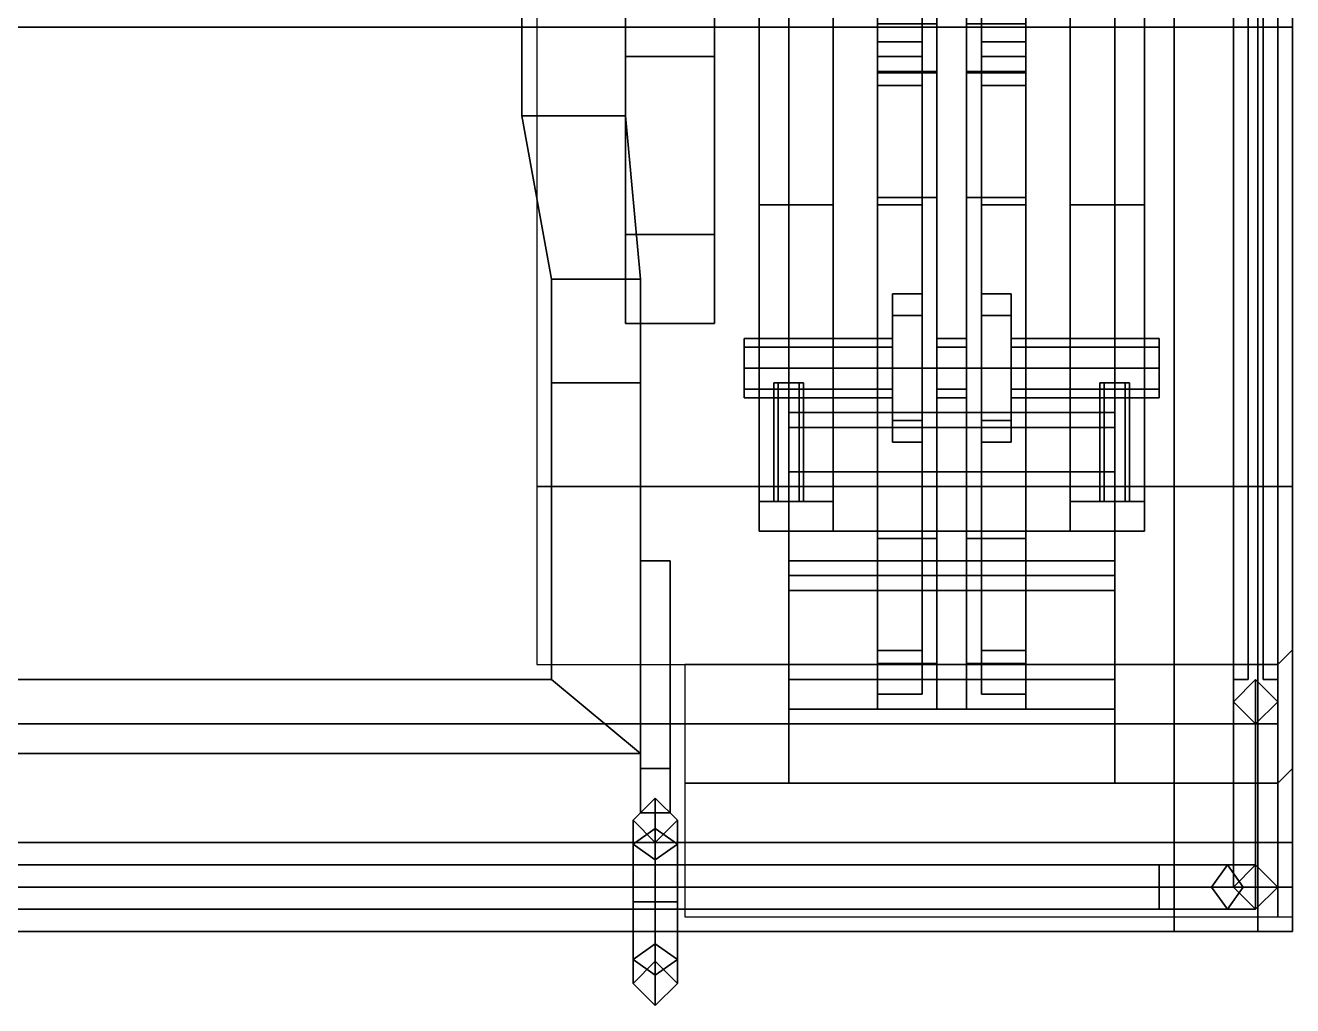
# Model space of a CAD drawing. Header units: millimetres. Extents: x -0.9 to 1, y -2.1 to 9.
# Drawn here: x -0.015 to 0.84, y -2.11 to -1.449 of the extents above; entities that cross this region are included whole.
import ezdxf

# ---------------------------------------------------------------- set-up
doc = ezdxf.new("R2010")
doc.units = ezdxf.units.MM
for name, color, linetype in [('cargo_platform', 3, 'Continuous'), ('fenders', 6, 'Continuous'), ('frame', 5, 'Continuous'), ('tent', 4, 'Continuous'), ('tracks', 3, 'Continuous'), ('wheels', 2, 'Continuous')]:
    doc.layers.add(name, color=color, linetype=linetype)

msp = doc.modelspace()

# ---------------------------------------------------------------- linework, layer by layer
at = {"layer": 'cargo_platform'}
for points in [[(0.83, -0.37, 0.815), (0.83, -1.92, 0.815), (-0.83, -1.92, 0.815), (-0.83, -0.37, 0.815)], [(0.8, -0.4, 1.365), (0.8, -1.92, 1.365), (0.83, -1.92, 1.365), (0.83, -0.37, 1.365)], [(0.83, -1.92, 1.365), (0.83, -1.89, 1.345), (0.83, -0.4, 1.345), (0.83, -0.37, 1.365)], [(0.83, -1.89, 0.875), (0.83, -1.92, 0.815), (0.83, -0.37, 0.815), (0.83, -0.4, 0.875)], [(-0.8, -1.92, 0.875), (0.8, -1.92, 0.875), (0.8, -0.4, 0.875), (-0.8, -0.4, 0.875)], [(0.8, -0.4, 1.345), (0.8, -1.89, 1.345), (0.8, -1.92, 1.365), (0.8, -0.4, 1.365)], [(0.8, -1.89, 0.875), (0.81, -1.89, 0.875), (0.81, -0.93, 0.875), (0.8, -0.93, 0.875)], [(0.81, -0.93, 0.875), (0.81, -1.89, 0.875), (0.81, -1.89, 1.345), (0.81, -0.93, 1.345)], [(0.82, -1.89, 1.345), (0.82, -1.89, 0.875), (0.82, -0.93, 0.875), (0.82, -0.93, 1.345)], [(0.82, -1.89, 0.875), (0.83, -1.89, 0.875), (0.83, -0.93, 0.875), (0.82, -0.93, 0.875)], [(0.8, -1.89, 0.875), (0.8, -1.92, 0.875), (0.8, -1.92, 1.365), (0.8, -1.89, 1.345)], [(0.81, -1.89, 1.345), (0.81, -1.89, 0.875), (0.8, -1.89, 0.875), (0.8, -1.89, 1.345)], [(0.815, -1.89, 1.365), (0.8, -1.905, 1.365), (0.8, -2.03, 1.895), (0.815, -2.015, 1.895)], [(0.83, -1.905, 1.365), (0.815, -1.89, 1.365), (0.815, -2.015, 1.895), (0.83, -2.03, 1.895)], [(0.83, -1.89, 1.345), (0.83, -1.89, 0.875), (0.82, -1.89, 0.875), (0.82, -1.89, 1.345)], [(0.83, -1.92, 1.365), (0.83, -1.92, 0.815), (0.83, -1.89, 0.875), (0.83, -1.89, 1.345)], [(0.8, -1.905, 1.365), (0.815, -1.92, 1.365), (0.815, -2.045, 1.895), (0.8, -2.03, 1.895)], [(0.815, -1.92, 1.365), (0.83, -1.905, 1.365), (0.83, -2.03, 1.895), (0.815, -2.045, 1.895)], [(-0.8, -1.92, 0.875), (-0.83, -1.92, 0.815), (0.83, -1.92, 0.815), (0.8, -1.92, 0.875)], [(0.8, -1.92, 1.365), (0.8, -1.92, 0.875), (0.83, -1.92, 0.815), (0.83, -1.92, 1.365)], [(0.75, -2.03, 1.975), (0.75, -2.015, 1.96), (-0.75, -2.015, 1.96), (-0.75, -2.03, 1.975)], [(0.75, -2.015, 1.96), (0.75, -2.03, 1.945), (-0.75, -2.03, 1.945), (-0.75, -2.015, 1.96)], [(0.79596, -2.015, 1.94096), (0.78536, -2.03, 1.93036), (0.75, -2.03, 1.945), (0.75, -2.015, 1.96)], [(0.80657, -2.03, 1.95157), (0.79596, -2.015, 1.94096), (0.75, -2.015, 1.96), (0.75, -2.03, 1.975)], [(0.815, -2.015, 1.895), (0.8, -2.03, 1.895), (0.78536, -2.03, 1.93036), (0.79596, -2.015, 1.94096)], [(0.83, -2.03, 1.895), (0.815, -2.015, 1.895), (0.79596, -2.015, 1.94096), (0.80657, -2.03, 1.95157)], [(0.75, -2.045, 1.96), (0.75, -2.03, 1.975), (-0.75, -2.03, 1.975), (-0.75, -2.045, 1.96)], [(0.75, -2.03, 1.945), (0.75, -2.045, 1.96), (-0.75, -2.045, 1.96), (-0.75, -2.03, 1.945)], [(0.79596, -2.045, 1.94096), (0.80657, -2.03, 1.95157), (0.75, -2.03, 1.975), (0.75, -2.045, 1.96)], [(0.78536, -2.03, 1.93036), (0.79596, -2.045, 1.94096), (0.75, -2.045, 1.96), (0.75, -2.03, 1.945)], [(0.8, -2.03, 1.895), (0.815, -2.045, 1.895), (0.79596, -2.045, 1.94096), (0.78536, -2.03, 1.93036)], [(0.815, -2.045, 1.895), (0.83, -2.03, 1.895), (0.80657, -2.03, 1.95157), (0.79596, -2.045, 1.94096)]]:
    msp.add_3dface(points, dxfattribs=at)
at = {"layer": 'fenders'}
for points in [[(0.33, -0.36, 0.8), (0.33, -1.76, 0.8), (0.83, -1.76, 0.8), (0.83, -0.36, 0.8)], [(0.84, -1.76, 0.79), (0.84, -0.36, 0.79), (0.83, -0.36, 0.8), (0.83, -1.76, 0.8)], [(0.84, -1.76, 0.75), (0.84, -0.36, 0.75), (0.84, -0.36, 0.79), (0.84, -1.76, 0.79)], [(0.33, -1.76, 0.8), (0.33, -1.88, 0.74), (0.83, -1.88, 0.74), (0.83, -1.76, 0.8)], [(0.84, -1.87, 0.73), (0.84, -1.76, 0.79), (0.83, -1.76, 0.8), (0.83, -1.88, 0.74)], [(0.84, -1.85, 0.71), (0.84, -1.76, 0.75), (0.84, -1.76, 0.79), (0.84, -1.87, 0.73)], [(0.84, -1.92, 0.63), (0.84, -1.85, 0.71), (0.84, -1.87, 0.73), (0.84, -1.95, 0.65)], [(0.84, -1.95, 0.65), (0.84, -1.87, 0.73), (0.83, -1.88, 0.74), (0.83, -1.96, 0.66)], [(0.43, -1.88, 0.74), (0.43, -1.96, 0.66), (0.83, -1.96, 0.66), (0.83, -1.88, 0.74)], [(0.84, -2.04, 0.3), (0.84, -1.92, 0.63), (0.84, -1.95, 0.65), (0.84, -2.05, 0.3)], [(0.84, -2.05, 0.3), (0.84, -1.95, 0.65), (0.83, -1.96, 0.66), (0.83, -2.05, 0.3)], [(0.43, -1.96, 0.66), (0.43, -2.05, 0.3), (0.83, -2.05, 0.3), (0.83, -1.96, 0.66)]]:
    msp.add_3dface(points, dxfattribs=at)
at = {"layer": 'frame'}
for points in [[(0.45, -0.39, 0.38), (0.45, -1.47, 0.38), (0.39, -1.47, 0.38), (0.39, -0.39, 0.38)], [(0.39, -1.47, 0.46), (0.45, -1.47, 0.46), (0.45, -0.39, 0.46), (0.39, -0.39, 0.46)], [(0.39, -0.39, 0.38), (0.39, -1.47, 0.38), (0.39, -1.47, 0.46), (0.39, -0.39, 0.46)], [(0.45, -0.39, 0.46), (0.45, -1.47, 0.46), (0.45, -1.47, 0.38), (0.45, -0.39, 0.38)], [(0.48, -1, 0.26), (0.48, -1.79, 0.26), (0.48, -1.77, 0.29), (0.48, -1.57, 0.29)], [(0.48, -1, 0.26), (0.48, -1.57, 0.29), (0.48, -1.57, 0.34), (0.48, -1.12, 0.38)], [(0.53, -1, 0.26), (0.53, -1.79, 0.26), (0.48, -1.79, 0.26), (0.48, -1, 0.26)], [(0.53, -1.77, 0.29), (0.53, -1.79, 0.26), (0.53, -1, 0.26), (0.53, -1.57, 0.29)], [(0.53, -1.57, 0.34), (0.53, -1.57, 0.29), (0.53, -1, 0.26), (0.53, -1.12, 0.38)], [(0.69, -1, 0.26), (0.69, -1.57, 0.29), (0.69, -1.57, 0.34), (0.69, -1.12, 0.38)], [(0.69, -1, 0.26), (0.69, -1.79, 0.26), (0.69, -1.77, 0.29), (0.69, -1.57, 0.29)], [(0.74, -1, 0.26), (0.74, -1.79, 0.26), (0.69, -1.79, 0.26), (0.69, -1, 0.26)], [(0.74, -1.57, 0.34), (0.74, -1.57, 0.29), (0.74, -1, 0.26), (0.74, -1.12, 0.38)], [(0.74, -1.77, 0.29), (0.74, -1.79, 0.26), (0.74, -1, 0.26), (0.74, -1.57, 0.29)], [(0.48, -1.57, 0.34), (0.48, -1.77, 0.34), (0.48, -1.79, 0.38), (0.48, -1.12, 0.38)], [(0.48, -1.12, 0.38), (0.48, -1.79, 0.38), (0.53, -1.79, 0.38), (0.53, -1.12, 0.38)], [(0.53, -1.79, 0.38), (0.53, -1.77, 0.34), (0.53, -1.57, 0.34), (0.53, -1.12, 0.38)], [(0.69, -1.12, 0.38), (0.69, -1.79, 0.38), (0.74, -1.79, 0.38), (0.74, -1.12, 0.38)], [(0.69, -1.57, 0.34), (0.69, -1.77, 0.34), (0.69, -1.79, 0.38), (0.69, -1.12, 0.38)], [(0.74, -1.79, 0.38), (0.74, -1.77, 0.34), (0.74, -1.57, 0.34), (0.74, -1.12, 0.38)], [(0.39, -1.51, 0.56), (0.32, -1.51, 0.56), (0.32, -1.44, 0.58), (0.39, -1.44, 0.58)], [(0.32, -1.44, 0.58), (0.32, -1.51, 0.56), (0.32, -1.51, 0.69), (0.32, -1.44, 0.71)], [(0.32, -1.44, 0.71), (0.32, -1.51, 0.69), (0.39, -1.51, 0.69), (0.39, -1.44, 0.71)], [(0.39, -1.44, 0.71), (0.39, -1.51, 0.69), (0.39, -1.51, 0.56), (0.39, -1.44, 0.58)], [(0.39, -1.59, 0.48), (0.45, -1.59, 0.48), (0.45, -1.47, 0.46), (0.39, -1.47, 0.46)], [(0.45, -1.47, 0.38), (0.45, -1.65, 0.41), (0.39, -1.65, 0.41), (0.39, -1.47, 0.38)], [(0.39, -1.47, 0.38), (0.39, -1.65, 0.41), (0.39, -1.59, 0.48), (0.39, -1.47, 0.46)], [(0.45, -1.47, 0.46), (0.45, -1.59, 0.48), (0.45, -1.65, 0.41), (0.45, -1.47, 0.38)], [(0.4, -1.62, 0.5), (0.34, -1.62, 0.5), (0.32, -1.51, 0.56), (0.39, -1.51, 0.56)], [(0.32, -1.51, 0.69), (0.34, -1.62, 0.63), (0.4, -1.62, 0.63), (0.39, -1.51, 0.69)], [(0.32, -1.51, 0.56), (0.34, -1.62, 0.5), (0.34, -1.62, 0.63), (0.32, -1.51, 0.69)], [(0.39, -1.51, 0.69), (0.4, -1.62, 0.63), (0.4, -1.62, 0.5), (0.39, -1.51, 0.56)], [(0.48, -1.57, 0.29), (0.48, -1.77, 0.29), (0.53, -1.77, 0.29), (0.53, -1.57, 0.29)], [(0.48, -1.57, 0.34), (0.48, -1.57, 0.29), (0.53, -1.57, 0.29), (0.53, -1.57, 0.34)], [(0.53, -1.57, 0.34), (0.53, -1.77, 0.34), (0.48, -1.77, 0.34), (0.48, -1.57, 0.34)], [(0.69, -1.57, 0.34), (0.69, -1.57, 0.29), (0.74, -1.57, 0.29), (0.74, -1.57, 0.34)], [(0.74, -1.57, 0.34), (0.74, -1.77, 0.34), (0.69, -1.77, 0.34), (0.69, -1.57, 0.34)], [(0.69, -1.57, 0.29), (0.69, -1.77, 0.29), (0.74, -1.77, 0.29), (0.74, -1.57, 0.29)], [(0.39, -1.65, 0.41), (0.39, -1.65, 0.41), (0.39, -1.65, 0.48), (0.39, -1.59, 0.48)], [(0.39, -1.65, 0.48), (0.45, -1.65, 0.48), (0.45, -1.59, 0.48), (0.39, -1.59, 0.48)], [(0.45, -1.59, 0.48), (0.45, -1.65, 0.48), (0.45, -1.65, 0.41)], [(0.4, -1.69, 0.48), (0.34, -1.69, 0.48), (0.34, -1.62, 0.5), (0.4, -1.62, 0.5)], [(0.34, -1.62, 0.5), (0.34, -1.69, 0.48), (0.34, -1.69, 0.61), (0.34, -1.62, 0.63)], [(0.34, -1.62, 0.63), (0.34, -1.69, 0.61), (0.4, -1.69, 0.61), (0.4, -1.62, 0.63)], [(0.4, -1.62, 0.63), (0.4, -1.69, 0.61), (0.4, -1.69, 0.48), (0.4, -1.62, 0.5)], [(0.39, -1.65, 0.41), (0.45, -1.65, 0.41), (0.45, -1.65, 0.48), (0.39, -1.65, 0.48)], [(0.4, -1.94, 0.48), (0.34, -1.89, 0.48), (0.34, -1.69, 0.48), (0.4, -1.69, 0.48)], [(0.34, -1.69, 0.48), (0.34, -1.89, 0.48), (0.34, -1.89, 0.61), (0.34, -1.69, 0.61)], [(0.34, -1.69, 0.61), (0.34, -1.89, 0.61), (0.4, -1.94, 0.61), (0.4, -1.69, 0.61)], [(0.4, -1.69, 0.61), (0.4, -1.81, 0.61), (0.4, -1.81, 0.48), (0.4, -1.69, 0.48)], [(0.49293, -1.69, 0.31707), (0.49, -1.69, 0.31), (0.49, -1.77, 0.31), (0.49293, -1.77, 0.31707)], [(0.49, -1.69, 0.31), (0.49293, -1.69, 0.30293), (0.49293, -1.77, 0.30293), (0.49, -1.77, 0.31)], [(0.5, -1.69, 0.32), (0.49293, -1.69, 0.31707), (0.49293, -1.77, 0.31707), (0.5, -1.77, 0.32)], [(0.49293, -1.69, 0.30293), (0.5, -1.69, 0.3), (0.5, -1.77, 0.3), (0.49293, -1.77, 0.30293)], [(0.50707, -1.69, 0.31707), (0.5, -1.69, 0.32), (0.5, -1.77, 0.32), (0.50707, -1.77, 0.31707)], [(0.5, -1.69, 0.3), (0.50707, -1.69, 0.30293), (0.50707, -1.77, 0.30293), (0.5, -1.77, 0.3)], [(0.51, -1.69, 0.31), (0.50707, -1.69, 0.31707), (0.50707, -1.77, 0.31707), (0.51, -1.77, 0.31)], [(0.50707, -1.69, 0.30293), (0.51, -1.69, 0.31), (0.51, -1.77, 0.31), (0.50707, -1.77, 0.30293)], [(0.71293, -1.69, 0.31707), (0.71, -1.69, 0.31), (0.71, -1.77, 0.31), (0.71293, -1.77, 0.31707)], [(0.71, -1.69, 0.31), (0.71293, -1.69, 0.30293), (0.71293, -1.77, 0.30293), (0.71, -1.77, 0.31)], [(0.72, -1.69, 0.32), (0.71293, -1.69, 0.31707), (0.71293, -1.77, 0.31707), (0.72, -1.77, 0.32)], [(0.71293, -1.69, 0.30293), (0.72, -1.69, 0.3), (0.72, -1.77, 0.3), (0.71293, -1.77, 0.30293)], [(0.72707, -1.69, 0.31707), (0.72, -1.69, 0.32), (0.72, -1.77, 0.32), (0.72707, -1.77, 0.31707)], [(0.72, -1.69, 0.3), (0.72707, -1.69, 0.30293), (0.72707, -1.77, 0.30293), (0.72, -1.77, 0.3)], [(0.73, -1.69, 0.31), (0.72707, -1.69, 0.31707), (0.72707, -1.77, 0.31707), (0.73, -1.77, 0.31)], [(0.72707, -1.69, 0.30293), (0.73, -1.69, 0.31), (0.73, -1.77, 0.31), (0.72707, -1.77, 0.30293)], [(0.48, -1.77, 0.29), (0.48, -1.77, 0.34), (0.53, -1.77, 0.34), (0.53, -1.77, 0.29)], [(0.48, -1.77, 0.34), (0.48, -1.77, 0.29), (0.48, -1.79, 0.26), (0.48, -1.79, 0.38)], [(0.53, -1.79, 0.38), (0.53, -1.79, 0.26), (0.53, -1.77, 0.29), (0.53, -1.77, 0.34)], [(0.69, -1.77, 0.29), (0.69, -1.77, 0.34), (0.74, -1.77, 0.34), (0.74, -1.77, 0.29)], [(0.69, -1.77, 0.34), (0.69, -1.77, 0.29), (0.69, -1.79, 0.26), (0.69, -1.79, 0.38)], [(0.74, -1.79, 0.38), (0.74, -1.79, 0.26), (0.74, -1.77, 0.29), (0.74, -1.77, 0.34)], [(0.48, -1.79, 0.38), (0.48, -1.79, 0.26), (0.53, -1.79, 0.26), (0.53, -1.79, 0.38)], [(0.69, -1.79, 0.38), (0.69, -1.79, 0.26), (0.74, -1.79, 0.26), (0.74, -1.79, 0.38)], [(0.42, -1.98, 0.61), (0.42, -1.81, 0.61), (0.4, -1.81, 0.61), (0.4, -1.98, 0.61)], [(0.4, -1.81, 0.48), (0.42, -1.81, 0.48), (0.42, -1.95, 0.48), (0.4, -1.95, 0.48)], [(0.4, -1.81, 0.61), (0.42, -1.81, 0.61), (0.42, -1.81, 0.48), (0.4, -1.81, 0.48)], [(0.42, -1.95, 0.48), (0.42, -1.81, 0.48), (0.42, -1.81, 0.61), (0.42, -1.98, 0.61)], [(-0.34, -1.89, 0.48), (0.34, -1.89, 0.48), (0.4, -1.94, 0.48), (-0.4, -1.94, 0.48)], [(0.4, -1.94, 0.61), (0.34, -1.89, 0.61), (-0.34, -1.89, 0.61), (-0.4, -1.94, 0.61)], [(-0.34, -1.89, 0.61), (0.34, -1.89, 0.61), (0.34, -1.89, 0.48), (-0.34, -1.89, 0.48)], [(-0.4, -1.94, 0.48), (0.4, -1.94, 0.48), (0.4, -1.94, 0.61), (-0.4, -1.94, 0.61)], [(0.4, -1.98, 0.61), (0.4, -1.94, 0.61), (0.4, -1.94, 0.48), (0.4, -1.95, 0.48)], [(0.4, -1.98, 0.61), (0.4, -1.98, 0.61), (0.4, -1.95, 0.48), (0.4, -1.98, 0.52)], [(0.4, -1.95, 0.48), (0.42, -1.95, 0.48), (0.42, -1.98, 0.52), (0.4, -1.98, 0.52)], [(0.4, -1.98, 0.61), (0.42, -1.98, 0.61), (0.42, -1.95, 0.48), (0.4, -1.95, 0.48)], [(0.4, -1.95, 0.48), (0.42, -1.95, 0.48), (0.42, -1.98, 0.61), (0.4, -1.98, 0.61)], [(0.42, -1.98, 0.52), (0.42, -1.95, 0.48), (0.42, -1.98, 0.61)], [(0.41, -1.9905, 0.5305), (0.395, -2.00111, 0.54111), (0.395, -1.985, 0.58), (0.41, -1.97, 0.58)], [(0.41, -1.97, 0.58), (0.395, -1.985, 0.58), (0.395, -2.00111, 0.61889), (0.41, -1.9905, 0.6295)], [(0.425, -2.00111, 0.54111), (0.41, -1.9905, 0.5305), (0.41, -1.97, 0.58), (0.425, -1.985, 0.58)], [(0.425, -1.985, 0.58), (0.41, -1.97, 0.58), (0.41, -1.9905, 0.6295), (0.425, -2.00111, 0.61889)], [(0.4, -1.98, 0.52), (0.42, -1.98, 0.52), (0.42, -1.98, 0.61), (0.4, -1.98, 0.61)], [(0.395, -2.00111, 0.54111), (0.41, -2.01172, 0.55172), (0.41, -2, 0.58), (0.395, -1.985, 0.58)], [(0.395, -1.985, 0.58), (0.41, -2, 0.58), (0.41, -2.01172, 0.60828), (0.395, -2.00111, 0.61889)], [(0.41, -2.04, 0.51), (0.395, -2.04, 0.525), (0.395, -2.00111, 0.54111), (0.41, -1.9905, 0.5305)], [(0.41, -1.9905, 0.6295), (0.395, -2.00111, 0.61889), (0.395, -2.04, 0.635), (0.41, -2.04, 0.65)], [(0.41, -2.01172, 0.55172), (0.425, -2.00111, 0.54111), (0.425, -1.985, 0.58), (0.41, -2, 0.58)], [(0.41, -2, 0.58), (0.425, -1.985, 0.58), (0.425, -2.00111, 0.61889), (0.41, -2.01172, 0.60828)], [(0.425, -2.04, 0.525), (0.41, -2.04, 0.51), (0.41, -1.9905, 0.5305), (0.425, -2.00111, 0.54111)], [(0.425, -2.00111, 0.61889), (0.41, -1.9905, 0.6295), (0.41, -2.04, 0.65), (0.425, -2.04, 0.635)], [(0.395, -2.04, 0.525), (0.41, -2.04, 0.54), (0.41, -2.01172, 0.55172), (0.395, -2.00111, 0.54111)], [(0.395, -2.00111, 0.61889), (0.41, -2.01172, 0.60828), (0.41, -2.04, 0.62), (0.395, -2.04, 0.635)], [(0.41, -2.04, 0.54), (0.425, -2.04, 0.525), (0.425, -2.00111, 0.54111), (0.41, -2.01172, 0.55172)], [(0.41, -2.01172, 0.60828), (0.425, -2.00111, 0.61889), (0.425, -2.04, 0.635), (0.41, -2.04, 0.62)], [(0.395, -2.07889, 0.54111), (0.41, -2.06828, 0.55172), (0.41, -2.04, 0.54), (0.395, -2.04, 0.525)], [(0.41, -2.0895, 0.5305), (0.395, -2.07889, 0.54111), (0.395, -2.04, 0.525), (0.41, -2.04, 0.51)], [(0.395, -2.04, 0.635), (0.41, -2.04, 0.62), (0.41, -2.06828, 0.60828), (0.395, -2.07889, 0.61889)], [(0.41, -2.04, 0.65), (0.395, -2.04, 0.635), (0.395, -2.07889, 0.61889), (0.41, -2.0895, 0.6295)], [(0.41, -2.06828, 0.55172), (0.425, -2.07889, 0.54111), (0.425, -2.04, 0.525), (0.41, -2.04, 0.54)], [(0.425, -2.07889, 0.54111), (0.41, -2.0895, 0.5305), (0.41, -2.04, 0.51), (0.425, -2.04, 0.525)], [(0.41, -2.04, 0.62), (0.425, -2.04, 0.635), (0.425, -2.07889, 0.61889), (0.41, -2.06828, 0.60828)], [(0.425, -2.04, 0.635), (0.41, -2.04, 0.65), (0.41, -2.0895, 0.6295), (0.425, -2.07889, 0.61889)], [(0.395, -2.095, 0.58), (0.41, -2.08, 0.58), (0.41, -2.06828, 0.55172), (0.395, -2.07889, 0.54111)], [(0.395, -2.07889, 0.61889), (0.41, -2.06828, 0.60828), (0.41, -2.08, 0.58), (0.395, -2.095, 0.58)], [(0.41, -2.08, 0.58), (0.425, -2.095, 0.58), (0.425, -2.07889, 0.54111), (0.41, -2.06828, 0.55172)], [(0.41, -2.06828, 0.60828), (0.425, -2.07889, 0.61889), (0.425, -2.095, 0.58), (0.41, -2.08, 0.58)], [(0.41, -2.11, 0.58), (0.395, -2.095, 0.58), (0.395, -2.07889, 0.54111), (0.41, -2.0895, 0.5305)], [(0.41, -2.0895, 0.6295), (0.395, -2.07889, 0.61889), (0.395, -2.095, 0.58), (0.41, -2.11, 0.58)], [(0.425, -2.095, 0.58), (0.41, -2.11, 0.58), (0.41, -2.0895, 0.5305), (0.425, -2.07889, 0.54111)], [(0.425, -2.07889, 0.61889), (0.41, -2.0895, 0.6295), (0.41, -2.11, 0.58), (0.425, -2.095, 0.58)]]:
    msp.add_3dface(points, dxfattribs=at)
at = {"layer": 'tent'}
for points in [[(0.76, -0.89, 2), (-0.76, -0.89, 2), (-0.76, -1.45, 1.96), (0.76, -1.45, 1.96)], [(0.81657, -0.89, 1.97657), (0.76, -0.89, 2), (0.76, -1.45, 1.96), (0.81657, -1.45, 1.93657)], [(0.84, -0.89, 1.92), (0.81657, -0.89, 1.97657), (0.81657, -1.45, 1.93657), (0.84, -1.45, 1.88)], [(0.84, -0.89, 1.82), (0.84, -0.89, 1.92), (0.84, -1.45, 1.88), (0.84, -1.45, 1.81)], [(0.76, -1.45, 1.96), (-0.76, -1.45, 1.96), (-0.76, -2, 1.97), (0.76, -2, 1.97)], [(0.81657, -1.45, 1.93657), (0.76, -1.45, 1.96), (0.76, -2, 1.97), (0.81657, -2, 1.94657)], [(0.84, -1.45, 1.88), (0.81657, -1.45, 1.93657), (0.81657, -2, 1.94657), (0.84, -2, 1.89)], [(0.84, -1.45, 1.81), (0.84, -1.45, 1.88), (0.84, -2, 1.89), (0.84, -2, 1.82)], [(0.76, -2, 1.97), (-0.76, -2, 1.97), (-0.76, -2.03, 1.98034), (0.76, -2.03, 1.98034)], [(0.81657, -2, 1.94657), (0.76, -2, 1.97), (0.76, -2.03, 1.98034), (0.81657, -2.03, 1.95691)], [(0.84, -2, 1.89), (0.81657, -2, 1.94657), (0.81657, -2.03, 1.95691), (0.84, -2.03, 1.90034)], [(0.84, -2, 1.82), (0.84, -2, 1.89), (0.84, -2.03, 1.90034), (0.84, -2.03, 1.82)], [(-0.76, -2.06, 1.97), (0.76, -2.06, 1.97), (0.76, -2.03, 1.98034), (-0.76, -2.03, 1.98034)], [(0.81657, -2.03, 1.95691), (0.76, -2.03, 1.98034), (0.76, -2.06, 1.97), (0.81657, -2.06, 1.94657)], [(0.84, -2.03, 1.90034), (0.81657, -2.03, 1.95691), (0.81657, -2.06, 1.94657), (0.84, -2.06, 1.89)], [(0.84, -2.03, 1.82), (0.84, -2.03, 1.90034), (0.84, -2.06, 1.89), (0.84, -2.06, 1.82)], [(-0.84, -2.06, 1.89), (0.84, -2.06, 1.89), (0.81657, -2.06, 1.94657), (-0.81657, -2.06, 1.94657)], [(-0.84, -2.06, 1.82), (0.84, -2.06, 1.82), (0.84, -2.06, 1.89), (-0.84, -2.06, 1.89)], [(-0.81657, -2.06, 1.94657), (0.81657, -2.06, 1.94657), (0.76, -2.06, 1.97), (-0.76, -2.06, 1.97)]]:
    msp.add_3dface(points, dxfattribs=at)
at = {"layer": 'tracks'}
for points in [[(0.72, -1.75, 0.59), (0.72, -0.41, 0.63), (0.5, -0.41, 0.63), (0.5, -1.75, 0.59)], [(0.5, -1.75, 0.59), (0.5, -0.41, 0.63), (0.5, -0.41, 0.6), (0.5, -1.72, 0.55)], [(0.5, -1.72, 0.55), (0.5, -0.41, 0.6), (0.72, -0.41, 0.6), (0.72, -1.72, 0.55)], [(0.72, -0.41, 0.6), (0.72, -0.41, 0.63), (0.72, -1.75, 0.59), (0.72, -1.72, 0.55)], [(0.5, -1.42, 0.01), (0.5, -1.76, 0.04), (0.5, -1.71, 0.07), (0.5, -1.37, 0.04)], [(0.5, -1.37, 0.04), (0.5, -1.71, 0.07), (0.72, -1.71, 0.07), (0.72, -1.37, 0.04)], [(0.72, -1.71, 0.07), (0.72, -1.76, 0.04), (0.72, -1.42, 0.01), (0.72, -1.37, 0.04)], [(0.72, -1.42, 0.01), (0.72, -1.76, 0.04), (0.5, -1.76, 0.04), (0.5, -1.42, 0.01)], [(0.5, -1.71, 0.07), (0.5, -1.79, 0.1), (0.72, -1.79, 0.1), (0.72, -1.71, 0.07)], [(0.5, -1.76, 0.04), (0.5, -1.82, 0.07), (0.5, -1.79, 0.1), (0.5, -1.71, 0.07)], [(0.72, -1.79, 0.1), (0.72, -1.82, 0.07), (0.72, -1.76, 0.04), (0.72, -1.71, 0.07)], [(0.5, -1.81, 0.51), (0.5, -1.72, 0.55), (0.72, -1.72, 0.55), (0.72, -1.81, 0.51)], [(0.5, -1.83, 0.55), (0.5, -1.75, 0.59), (0.5, -1.72, 0.55), (0.5, -1.81, 0.51)], [(0.72, -1.72, 0.55), (0.72, -1.75, 0.59), (0.72, -1.83, 0.55), (0.72, -1.81, 0.51)], [(0.72, -1.83, 0.55), (0.72, -1.75, 0.59), (0.5, -1.75, 0.59), (0.5, -1.83, 0.55)], [(0.72, -1.76, 0.04), (0.72, -1.82, 0.07), (0.5, -1.82, 0.07), (0.5, -1.76, 0.04)], [(0.5, -1.82, 0.07), (0.5, -1.92, 0.16), (0.5, -1.89, 0.18), (0.5, -1.79, 0.1)], [(0.5, -1.79, 0.1), (0.5, -1.89, 0.18), (0.72, -1.89, 0.18), (0.72, -1.79, 0.1)], [(0.72, -1.89, 0.18), (0.72, -1.92, 0.16), (0.72, -1.82, 0.07), (0.72, -1.79, 0.1)], [(0.5, -1.91, 0.48), (0.5, -1.83, 0.55), (0.5, -1.81, 0.51), (0.5, -1.89, 0.43)], [(0.5, -1.89, 0.43), (0.5, -1.81, 0.51), (0.72, -1.81, 0.51), (0.72, -1.89, 0.43)], [(0.72, -1.81, 0.51), (0.72, -1.83, 0.55), (0.72, -1.91, 0.48), (0.72, -1.89, 0.43)], [(0.72, -1.82, 0.07), (0.72, -1.92, 0.16), (0.5, -1.92, 0.16), (0.5, -1.82, 0.07)], [(0.72, -1.91, 0.48), (0.72, -1.83, 0.55), (0.5, -1.83, 0.55), (0.5, -1.91, 0.48)], [(0.5, -1.89, 0.18), (0.5, -1.92, 0.29), (0.72, -1.92, 0.29), (0.72, -1.89, 0.18)], [(0.5, -1.92, 0.16), (0.5, -1.96, 0.26), (0.5, -1.92, 0.29), (0.5, -1.89, 0.18)], [(0.5, -1.96, 0.36), (0.5, -1.91, 0.48), (0.5, -1.89, 0.43), (0.5, -1.92, 0.38)], [(0.5, -1.92, 0.38), (0.5, -1.89, 0.43), (0.72, -1.89, 0.43), (0.72, -1.92, 0.38)], [(0.72, -1.92, 0.29), (0.72, -1.96, 0.26), (0.72, -1.92, 0.16), (0.72, -1.89, 0.18)], [(0.72, -1.89, 0.43), (0.72, -1.91, 0.48), (0.72, -1.96, 0.36), (0.72, -1.92, 0.38)], [(0.72, -1.96, 0.36), (0.72, -1.91, 0.48), (0.5, -1.91, 0.48), (0.5, -1.96, 0.36)], [(0.72, -1.92, 0.16), (0.72, -1.96, 0.26), (0.5, -1.96, 0.26), (0.5, -1.92, 0.16)], [(0.5, -1.96, 0.26), (0.5, -1.96, 0.36), (0.5, -1.92, 0.38), (0.5, -1.92, 0.29)], [(0.5, -1.92, 0.29), (0.5, -1.92, 0.38), (0.72, -1.92, 0.38), (0.72, -1.92, 0.29)], [(0.72, -1.92, 0.38), (0.72, -1.96, 0.36), (0.72, -1.96, 0.26), (0.72, -1.92, 0.29)], [(0.72, -1.96, 0.26), (0.72, -1.96, 0.36), (0.5, -1.96, 0.36), (0.5, -1.96, 0.26)]]:
    msp.add_3dface(points, dxfattribs=at)
at = {"layer": 'wheels'}
for points in [[(0.6, -1.4, 0.16), (0.6, -1.39121, 0.18121), (0.6, -1.44778, 0.23778), (0.6, -1.48, 0.16)], [(0.6, -1.39121, 0.13879), (0.6, -1.4, 0.16), (0.6, -1.48, 0.16), (0.6, -1.44778, 0.08222)], [(0.62, -1.39121, 0.18121), (0.62, -1.4, 0.16), (0.62, -1.48, 0.16), (0.62, -1.44778, 0.23778)], [(0.62, -1.4, 0.16), (0.62, -1.39121, 0.13879), (0.62, -1.44778, 0.08222), (0.62, -1.48, 0.16)], [(0.59, -1.47, 0.16), (0.59, -1.44071, 0.23071), (0.59, -1.41243, 0.20243), (0.59, -1.43, 0.16)], [(0.59, -1.44071, 0.08929), (0.59, -1.47, 0.16), (0.59, -1.43, 0.16), (0.59, -1.41243, 0.11757)], [(0.63, -1.47, 0.16), (0.63, -1.44071, 0.08929), (0.63, -1.41243, 0.11757), (0.63, -1.43, 0.16)], [(0.63, -1.44071, 0.23071), (0.63, -1.47, 0.16), (0.63, -1.43, 0.16), (0.63, -1.41243, 0.20243)], [(0.56, -1.48, 0.16), (0.56, -1.44778, 0.23778), (0.56, -1.44071, 0.23071), (0.56, -1.47, 0.16)], [(0.56, -1.44778, 0.08222), (0.56, -1.48, 0.16), (0.56, -1.47, 0.16), (0.56, -1.44071, 0.08929)], [(0.59, -1.47, 0.16), (0.59, -1.44071, 0.08929), (0.56, -1.44071, 0.08929), (0.56, -1.47, 0.16)], [(0.59, -1.44071, 0.23071), (0.59, -1.47, 0.16), (0.56, -1.47, 0.16), (0.56, -1.44071, 0.23071)], [(0.63, -1.44071, 0.08929), (0.63, -1.47, 0.16), (0.66, -1.47, 0.16), (0.66, -1.44071, 0.08929)], [(0.63, -1.47, 0.16), (0.63, -1.44071, 0.23071), (0.66, -1.44071, 0.23071), (0.66, -1.47, 0.16)], [(0.66, -1.48, 0.16), (0.66, -1.44778, 0.08222), (0.66, -1.44071, 0.08929), (0.66, -1.47, 0.16)], [(0.66, -1.44778, 0.23778), (0.66, -1.48, 0.16), (0.66, -1.47, 0.16), (0.66, -1.44071, 0.23071)], [(0.6, -1.44778, 0.08222), (0.6, -1.48, 0.16), (0.56, -1.48, 0.16), (0.56, -1.44778, 0.08222)], [(0.6, -1.48, 0.16), (0.6, -1.44778, 0.23778), (0.56, -1.44778, 0.23778), (0.56, -1.48, 0.16)], [(0.56, -1.48081, 0.425), (0.56, -1.45, 0.31), (0.56, -1.46, 0.31), (0.56, -1.48947, 0.42)], [(0.6, -1.48081, 0.425), (0.6, -1.45, 0.31), (0.56, -1.45, 0.31), (0.56, -1.48081, 0.425)], [(0.56, -1.45, 0.31), (0.56, -1.48081, 0.195), (0.56, -1.48947, 0.2), (0.56, -1.46, 0.31)], [(0.6, -1.45, 0.31), (0.6, -1.48081, 0.195), (0.56, -1.48081, 0.195), (0.56, -1.45, 0.31)], [(0.6, -1.66, 0.31), (0.6, -1.66586, 0.29586), (0.6, -1.48081, 0.195), (0.6, -1.45, 0.31)], [(0.6, -1.66586, 0.32414), (0.6, -1.66, 0.31), (0.6, -1.45, 0.31), (0.6, -1.48081, 0.425)], [(0.62, -1.48, 0.16), (0.62, -1.44778, 0.08222), (0.66, -1.44778, 0.08222), (0.66, -1.48, 0.16)], [(0.62, -1.44778, 0.23778), (0.62, -1.48, 0.16), (0.66, -1.48, 0.16), (0.66, -1.44778, 0.23778)], [(0.62, -1.66586, 0.29586), (0.62, -1.66, 0.31), (0.62, -1.45, 0.31), (0.62, -1.48081, 0.195)], [(0.62, -1.66, 0.31), (0.62, -1.66586, 0.32414), (0.62, -1.48081, 0.425), (0.62, -1.45, 0.31)], [(0.62, -1.45, 0.31), (0.62, -1.48081, 0.425), (0.66, -1.48081, 0.425), (0.66, -1.45, 0.31)], [(0.62, -1.48081, 0.195), (0.62, -1.45, 0.31), (0.66, -1.45, 0.31), (0.66, -1.48081, 0.195)], [(0.66, -1.45, 0.31), (0.66, -1.48081, 0.425), (0.66, -1.48947, 0.42), (0.66, -1.46, 0.31)], [(0.66, -1.48081, 0.195), (0.66, -1.45, 0.31), (0.66, -1.46, 0.31), (0.66, -1.48947, 0.2)], [(0.59, -1.46, 0.31), (0.59, -1.48947, 0.42), (0.56, -1.48947, 0.42), (0.56, -1.46, 0.31)], [(0.59, -1.48947, 0.2), (0.59, -1.46, 0.31), (0.56, -1.46, 0.31), (0.56, -1.48947, 0.2)], [(0.59, -1.46, 0.31), (0.59, -1.48947, 0.2), (0.59, -1.63, 0.31)], [(0.59, -1.48947, 0.42), (0.59, -1.46, 0.31), (0.59, -1.63, 0.31), (0.59, -1.64464, 0.34536)], [(0.63, -1.46, 0.31), (0.63, -1.48947, 0.42), (0.63, -1.63, 0.31)], [(0.63, -1.48947, 0.2), (0.63, -1.46, 0.31), (0.63, -1.63, 0.31), (0.63, -1.64464, 0.27464)], [(0.63, -1.48947, 0.42), (0.63, -1.46, 0.31), (0.66, -1.46, 0.31), (0.66, -1.48947, 0.42)], [(0.63, -1.46, 0.31), (0.63, -1.48947, 0.2), (0.66, -1.48947, 0.2), (0.66, -1.46, 0.31)], [(0.56, -1.565, 0.50919), (0.56, -1.48081, 0.425), (0.56, -1.48947, 0.42), (0.56, -1.57, 0.50053)], [(0.6, -1.565, 0.50919), (0.6, -1.48081, 0.425), (0.56, -1.48081, 0.425), (0.56, -1.565, 0.50919)], [(0.56, -1.48081, 0.195), (0.56, -1.565, 0.11081), (0.56, -1.57, 0.11947), (0.56, -1.48947, 0.2)], [(0.6, -1.48081, 0.195), (0.6, -1.565, 0.11081), (0.56, -1.565, 0.11081), (0.56, -1.48081, 0.195)], [(0.6, -1.66586, 0.29586), (0.6, -1.66586, 0.29586), (0.6, -1.565, 0.11081), (0.6, -1.48081, 0.195)], [(0.6, -1.66586, 0.32414), (0.6, -1.66586, 0.32414), (0.6, -1.48081, 0.425), (0.6, -1.565, 0.50919)], [(0.62, -1.66586, 0.29586), (0.62, -1.66586, 0.29586), (0.62, -1.48081, 0.195), (0.62, -1.565, 0.11081)], [(0.62, -1.66586, 0.32414), (0.62, -1.66586, 0.32414), (0.62, -1.565, 0.50919), (0.62, -1.48081, 0.425)], [(0.62, -1.48081, 0.425), (0.62, -1.565, 0.50919), (0.66, -1.565, 0.50919), (0.66, -1.48081, 0.425)], [(0.62, -1.565, 0.11081), (0.62, -1.48081, 0.195), (0.66, -1.48081, 0.195), (0.66, -1.565, 0.11081)], [(0.66, -1.48081, 0.425), (0.66, -1.565, 0.50919), (0.66, -1.57, 0.50053), (0.66, -1.48947, 0.42)], [(0.66, -1.565, 0.11081), (0.66, -1.48081, 0.195), (0.66, -1.48947, 0.2), (0.66, -1.57, 0.11947)], [(0.59, -1.48947, 0.42), (0.59, -1.57, 0.50053), (0.56, -1.57, 0.50053), (0.56, -1.48947, 0.42)], [(0.59, -1.57, 0.11947), (0.59, -1.48947, 0.2), (0.56, -1.48947, 0.2), (0.56, -1.57, 0.11947)], [(0.59, -1.48947, 0.2), (0.59, -1.57, 0.11947), (0.59, -1.64464, 0.27464), (0.59, -1.63, 0.31)], [(0.59, -1.57, 0.50053), (0.59, -1.48947, 0.42), (0.59, -1.64464, 0.34536), (0.59, -1.68, 0.36)], [(0.63, -1.48947, 0.42), (0.63, -1.57, 0.50053), (0.63, -1.64464, 0.34536), (0.63, -1.63, 0.31)], [(0.63, -1.57, 0.11947), (0.63, -1.48947, 0.2), (0.63, -1.64464, 0.27464), (0.63, -1.68, 0.26)], [(0.63, -1.57, 0.50053), (0.63, -1.48947, 0.42), (0.66, -1.48947, 0.42), (0.66, -1.57, 0.50053)], [(0.63, -1.48947, 0.2), (0.63, -1.57, 0.11947), (0.66, -1.57, 0.11947), (0.66, -1.48947, 0.2)], [(0.56, -1.565, 0.11081), (0.56, -1.68, 0.08), (0.56, -1.68, 0.09), (0.56, -1.57, 0.11947)], [(0.56, -1.68, 0.54), (0.56, -1.565, 0.50919), (0.56, -1.57, 0.50053), (0.56, -1.68, 0.53)], [(0.6, -1.565, 0.11081), (0.6, -1.68, 0.08), (0.56, -1.68, 0.08), (0.56, -1.565, 0.11081)], [(0.6, -1.68, 0.54), (0.6, -1.565, 0.50919), (0.56, -1.565, 0.50919), (0.56, -1.68, 0.54)], [(0.59, -1.68, 0.09), (0.59, -1.57, 0.11947), (0.56, -1.57, 0.11947), (0.56, -1.68, 0.09)], [(0.59, -1.57, 0.50053), (0.59, -1.68, 0.53), (0.56, -1.68, 0.53), (0.56, -1.57, 0.50053)], [(0.59, -1.57, 0.11947), (0.59, -1.68, 0.09), (0.59, -1.68, 0.26), (0.59, -1.64464, 0.27464)], [(0.59, -1.68, 0.53), (0.59, -1.57, 0.50053), (0.59, -1.68, 0.36)], [(0.6, -1.66586, 0.29586), (0.6, -1.68, 0.29), (0.6, -1.68, 0.08), (0.6, -1.565, 0.11081)], [(0.6, -1.68, 0.33), (0.6, -1.66586, 0.32414), (0.6, -1.565, 0.50919), (0.6, -1.68, 0.54)], [(0.62, -1.68, 0.29), (0.62, -1.66586, 0.29586), (0.62, -1.565, 0.11081), (0.62, -1.68, 0.08)], [(0.62, -1.66586, 0.32414), (0.62, -1.68, 0.33), (0.62, -1.68, 0.54), (0.62, -1.565, 0.50919)], [(0.62, -1.565, 0.50919), (0.62, -1.68, 0.54), (0.66, -1.68, 0.54), (0.66, -1.565, 0.50919)], [(0.62, -1.68, 0.08), (0.62, -1.565, 0.11081), (0.66, -1.565, 0.11081), (0.66, -1.68, 0.08)], [(0.63, -1.57, 0.50053), (0.63, -1.68, 0.53), (0.63, -1.68, 0.36), (0.63, -1.64464, 0.34536)], [(0.63, -1.68, 0.09), (0.63, -1.57, 0.11947), (0.63, -1.68, 0.26)], [(0.63, -1.68, 0.53), (0.63, -1.57, 0.50053), (0.66, -1.57, 0.50053), (0.66, -1.68, 0.53)], [(0.63, -1.57, 0.11947), (0.63, -1.68, 0.09), (0.66, -1.68, 0.09), (0.66, -1.57, 0.11947)], [(0.66, -1.565, 0.50919), (0.66, -1.68, 0.54), (0.66, -1.68, 0.53), (0.66, -1.57, 0.50053)], [(0.66, -1.68, 0.08), (0.66, -1.565, 0.11081), (0.66, -1.57, 0.11947), (0.66, -1.68, 0.09)], [(0.57, -1.64464, 0.34536), (0.57, -1.63, 0.31), (0.57, -1.66, 0.31), (0.57, -1.66586, 0.32414)], [(0.59, -1.64464, 0.34536), (0.59, -1.63, 0.31), (0.57, -1.63, 0.31), (0.57, -1.64464, 0.34536)], [(0.57, -1.63, 0.31), (0.57, -1.64464, 0.27464), (0.57, -1.66586, 0.29586), (0.57, -1.66, 0.31)], [(0.59, -1.63, 0.31), (0.59, -1.64464, 0.27464), (0.57, -1.64464, 0.27464), (0.57, -1.63, 0.31)], [(0.63, -1.63, 0.31), (0.63, -1.64464, 0.34536), (0.65, -1.64464, 0.34536), (0.65, -1.63, 0.31)], [(0.63, -1.64464, 0.27464), (0.63, -1.63, 0.31), (0.65, -1.63, 0.31), (0.65, -1.64464, 0.27464)], [(0.65, -1.63, 0.31), (0.65, -1.64464, 0.34536), (0.65, -1.66586, 0.32414), (0.65, -1.66, 0.31)], [(0.65, -1.64464, 0.27464), (0.65, -1.63, 0.31), (0.65, -1.66, 0.31), (0.65, -1.66586, 0.29586)], [(0.59, -1.68, 0.36), (0.59, -1.64464, 0.34536), (0.57, -1.64464, 0.34536), (0.57, -1.68, 0.36)], [(0.57, -1.68, 0.36), (0.57, -1.64464, 0.34536), (0.57, -1.66586, 0.32414), (0.57, -1.68, 0.33)], [(0.57, -1.64464, 0.27464), (0.57, -1.68, 0.26), (0.57, -1.68, 0.29), (0.57, -1.66586, 0.29586)], [(0.59, -1.64464, 0.27464), (0.59, -1.68, 0.26), (0.57, -1.68, 0.26), (0.57, -1.64464, 0.27464)], [(0.63, -1.64464, 0.34536), (0.63, -1.68, 0.36), (0.65, -1.68, 0.36), (0.65, -1.64464, 0.34536)], [(0.63, -1.68, 0.26), (0.63, -1.64464, 0.27464), (0.65, -1.64464, 0.27464), (0.65, -1.68, 0.26)], [(0.65, -1.64464, 0.34536), (0.65, -1.68, 0.36), (0.65, -1.68, 0.33), (0.65, -1.66586, 0.32414)], [(0.65, -1.68, 0.26), (0.65, -1.64464, 0.27464), (0.65, -1.66586, 0.29586), (0.65, -1.68, 0.29)], [(0.47, -1.66, 0.31), (0.47, -1.66586, 0.29586), (0.47, -1.68, 0.29), (0.47, -1.66586, 0.32414)], [(0.57, -1.66586, 0.32414), (0.57, -1.66, 0.31), (0.47, -1.66, 0.31), (0.47, -1.66586, 0.32414)], [(0.57, -1.66, 0.31), (0.57, -1.66586, 0.29586), (0.47, -1.66586, 0.29586), (0.47, -1.66, 0.31)], [(0.47, -1.66586, 0.32414), (0.47, -1.68, 0.29), (0.47, -1.69414, 0.29586), (0.47, -1.68, 0.33)], [(0.57, -1.68, 0.33), (0.57, -1.66586, 0.32414), (0.47, -1.66586, 0.32414), (0.47, -1.68, 0.33)], [(0.57, -1.66586, 0.29586), (0.57, -1.68, 0.29), (0.47, -1.68, 0.29), (0.47, -1.66586, 0.29586)], [(0.6, -1.66, 0.31), (0.6, -1.66586, 0.32414), (0.62, -1.66586, 0.32414), (0.62, -1.66, 0.31)], [(0.6, -1.66586, 0.29586), (0.6, -1.66, 0.31), (0.62, -1.66, 0.31), (0.62, -1.66586, 0.29586)], [(0.6, -1.66586, 0.32414), (0.6, -1.68, 0.33), (0.62, -1.68, 0.33), (0.62, -1.66586, 0.32414)], [(0.6, -1.68, 0.29), (0.6, -1.66586, 0.29586), (0.62, -1.66586, 0.29586), (0.62, -1.68, 0.29)], [(0.65, -1.66, 0.31), (0.65, -1.66586, 0.32414), (0.75, -1.66586, 0.32414), (0.75, -1.66, 0.31)], [(0.65, -1.66586, 0.29586), (0.65, -1.66, 0.31), (0.75, -1.66, 0.31), (0.75, -1.66586, 0.29586)], [(0.65, -1.66586, 0.32414), (0.65, -1.68, 0.33), (0.75, -1.68, 0.33), (0.75, -1.66586, 0.32414)], [(0.65, -1.68, 0.29), (0.65, -1.66586, 0.29586), (0.75, -1.66586, 0.29586), (0.75, -1.68, 0.29)], [(0.75, -1.66, 0.31), (0.75, -1.66586, 0.32414), (0.75, -1.68, 0.33), (0.75, -1.66586, 0.29586)], [(0.75, -1.66586, 0.29586), (0.75, -1.68, 0.33), (0.75, -1.69414, 0.32414), (0.75, -1.68, 0.29)], [(0.47, -1.68, 0.33), (0.47, -1.69414, 0.29586), (0.47, -1.7, 0.31), (0.47, -1.69414, 0.32414)], [(0.57, -1.69414, 0.32414), (0.57, -1.68, 0.33), (0.47, -1.68, 0.33), (0.47, -1.69414, 0.32414)], [(0.57, -1.68, 0.29), (0.57, -1.69414, 0.29586), (0.47, -1.69414, 0.29586), (0.47, -1.68, 0.29)], [(0.6, -1.795, 0.50919), (0.6, -1.68, 0.54), (0.56, -1.68, 0.54), (0.56, -1.795, 0.50919)], [(0.59, -1.68, 0.53), (0.59, -1.79, 0.50053), (0.56, -1.79, 0.50053), (0.56, -1.68, 0.53)], [(0.56, -1.795, 0.50919), (0.56, -1.68, 0.54), (0.56, -1.68, 0.53), (0.56, -1.79, 0.50053)], [(0.56, -1.68, 0.08), (0.56, -1.795, 0.11081), (0.56, -1.79, 0.11947), (0.56, -1.68, 0.09)], [(0.6, -1.68, 0.08), (0.6, -1.795, 0.11081), (0.56, -1.795, 0.11081), (0.56, -1.68, 0.08)], [(0.59, -1.79, 0.11947), (0.59, -1.68, 0.09), (0.56, -1.68, 0.09), (0.56, -1.79, 0.11947)], [(0.59, -1.71536, 0.34536), (0.59, -1.68, 0.36), (0.57, -1.68, 0.36), (0.57, -1.71536, 0.34536)], [(0.57, -1.71536, 0.34536), (0.57, -1.68, 0.36), (0.57, -1.68, 0.33), (0.57, -1.69414, 0.32414)], [(0.57, -1.68, 0.26), (0.57, -1.71536, 0.27464), (0.57, -1.69414, 0.29586), (0.57, -1.68, 0.29)], [(0.59, -1.68, 0.26), (0.59, -1.71536, 0.27464), (0.57, -1.71536, 0.27464), (0.57, -1.68, 0.26)], [(0.59, -1.79, 0.50053), (0.59, -1.68, 0.53), (0.59, -1.68, 0.36), (0.59, -1.71536, 0.34536)], [(0.59, -1.68, 0.09), (0.59, -1.79, 0.11947), (0.59, -1.68, 0.26)], [(0.59, -1.79, 0.11947), (0.59, -1.87053, 0.2), (0.59, -1.71536, 0.27464), (0.59, -1.68, 0.26)], [(0.6, -1.68, 0.33), (0.6, -1.69414, 0.32414), (0.62, -1.69414, 0.32414), (0.62, -1.68, 0.33)], [(0.6, -1.69414, 0.32414), (0.6, -1.68, 0.33), (0.6, -1.68, 0.54), (0.6, -1.795, 0.50919)], [(0.6, -1.69414, 0.29586), (0.6, -1.68, 0.29), (0.62, -1.68, 0.29), (0.62, -1.69414, 0.29586)], [(0.6, -1.68, 0.29), (0.6, -1.69414, 0.29586), (0.6, -1.795, 0.11081), (0.6, -1.68, 0.08)], [(0.62, -1.68, 0.33), (0.62, -1.69414, 0.32414), (0.62, -1.795, 0.50919), (0.62, -1.68, 0.54)], [(0.62, -1.68, 0.54), (0.62, -1.795, 0.50919), (0.66, -1.795, 0.50919), (0.66, -1.68, 0.54)], [(0.62, -1.795, 0.11081), (0.62, -1.68, 0.08), (0.66, -1.68, 0.08), (0.66, -1.795, 0.11081)], [(0.62, -1.69414, 0.29586), (0.62, -1.68, 0.29), (0.62, -1.68, 0.08), (0.62, -1.795, 0.11081)], [(0.63, -1.68, 0.53), (0.63, -1.79, 0.50053), (0.63, -1.68, 0.36)], [(0.63, -1.79, 0.50053), (0.63, -1.87053, 0.42), (0.63, -1.71536, 0.34536), (0.63, -1.68, 0.36)], [(0.63, -1.79, 0.50053), (0.63, -1.68, 0.53), (0.66, -1.68, 0.53), (0.66, -1.79, 0.50053)], [(0.63, -1.68, 0.36), (0.63, -1.71536, 0.34536), (0.65, -1.71536, 0.34536), (0.65, -1.68, 0.36)], [(0.63, -1.68, 0.09), (0.63, -1.79, 0.11947), (0.66, -1.79, 0.11947), (0.66, -1.68, 0.09)], [(0.63, -1.71536, 0.27464), (0.63, -1.68, 0.26), (0.65, -1.68, 0.26), (0.65, -1.71536, 0.27464)], [(0.63, -1.79, 0.11947), (0.63, -1.68, 0.09), (0.63, -1.68, 0.26), (0.63, -1.71536, 0.27464)], [(0.65, -1.68, 0.36), (0.65, -1.71536, 0.34536), (0.65, -1.69414, 0.32414), (0.65, -1.68, 0.33)], [(0.65, -1.68, 0.33), (0.65, -1.69414, 0.32414), (0.75, -1.69414, 0.32414), (0.75, -1.68, 0.33)], [(0.65, -1.71536, 0.27464), (0.65, -1.68, 0.26), (0.65, -1.68, 0.29), (0.65, -1.69414, 0.29586)], [(0.65, -1.69414, 0.29586), (0.65, -1.68, 0.29), (0.75, -1.68, 0.29), (0.75, -1.69414, 0.29586)], [(0.66, -1.68, 0.54), (0.66, -1.795, 0.50919), (0.66, -1.79, 0.50053), (0.66, -1.68, 0.53)], [(0.66, -1.795, 0.11081), (0.66, -1.68, 0.08), (0.66, -1.68, 0.09), (0.66, -1.79, 0.11947)], [(0.75, -1.68, 0.29), (0.75, -1.69414, 0.32414), (0.75, -1.7, 0.31), (0.75, -1.69414, 0.29586)], [(0.57, -1.7, 0.31), (0.57, -1.69414, 0.32414), (0.47, -1.69414, 0.32414), (0.47, -1.7, 0.31)], [(0.57, -1.69414, 0.29586), (0.57, -1.7, 0.31), (0.47, -1.7, 0.31), (0.47, -1.69414, 0.29586)], [(0.57, -1.73, 0.31), (0.57, -1.71536, 0.34536), (0.57, -1.69414, 0.32414), (0.57, -1.7, 0.31)], [(0.57, -1.71536, 0.27464), (0.57, -1.73, 0.31), (0.57, -1.7, 0.31), (0.57, -1.69414, 0.29586)], [(0.6, -1.69414, 0.32414), (0.6, -1.7, 0.31), (0.62, -1.7, 0.31), (0.62, -1.69414, 0.32414)], [(0.6, -1.7, 0.31), (0.6, -1.69414, 0.32414), (0.6, -1.87919, 0.425), (0.6, -1.91, 0.31)], [(0.6, -1.69414, 0.32414), (0.6, -1.69414, 0.32414), (0.6, -1.795, 0.50919), (0.6, -1.87919, 0.425)], [(0.6, -1.7, 0.31), (0.6, -1.69414, 0.29586), (0.62, -1.69414, 0.29586), (0.62, -1.7, 0.31)], [(0.6, -1.69414, 0.29586), (0.6, -1.7, 0.31), (0.6, -1.91, 0.31), (0.6, -1.87919, 0.195)], [(0.6, -1.69414, 0.29586), (0.6, -1.69414, 0.29586), (0.6, -1.87919, 0.195), (0.6, -1.795, 0.11081)], [(0.62, -1.69414, 0.32414), (0.62, -1.7, 0.31), (0.62, -1.91, 0.31), (0.62, -1.87919, 0.425)], [(0.62, -1.69414, 0.32414), (0.62, -1.69414, 0.32414), (0.62, -1.87919, 0.425), (0.62, -1.795, 0.50919)], [(0.62, -1.69414, 0.29586), (0.62, -1.69414, 0.29586), (0.62, -1.795, 0.11081), (0.62, -1.87919, 0.195)], [(0.62, -1.7, 0.31), (0.62, -1.69414, 0.29586), (0.62, -1.87919, 0.195), (0.62, -1.91, 0.31)], [(0.65, -1.71536, 0.34536), (0.65, -1.73, 0.31), (0.65, -1.7, 0.31), (0.65, -1.69414, 0.32414)], [(0.65, -1.69414, 0.32414), (0.65, -1.7, 0.31), (0.75, -1.7, 0.31), (0.75, -1.69414, 0.32414)], [(0.65, -1.73, 0.31), (0.65, -1.71536, 0.27464), (0.65, -1.69414, 0.29586), (0.65, -1.7, 0.31)], [(0.65, -1.7, 0.31), (0.65, -1.69414, 0.29586), (0.75, -1.69414, 0.29586), (0.75, -1.7, 0.31)], [(0.59, -1.73, 0.31), (0.59, -1.71536, 0.34536), (0.57, -1.71536, 0.34536), (0.57, -1.73, 0.31)], [(0.59, -1.71536, 0.27464), (0.59, -1.73, 0.31), (0.57, -1.73, 0.31), (0.57, -1.71536, 0.27464)], [(0.59, -1.87053, 0.42), (0.59, -1.79, 0.50053), (0.59, -1.71536, 0.34536), (0.59, -1.73, 0.31)], [(0.59, -1.87053, 0.2), (0.59, -1.9, 0.31), (0.59, -1.73, 0.31), (0.59, -1.71536, 0.27464)], [(0.63, -1.87053, 0.42), (0.63, -1.9, 0.31), (0.63, -1.73, 0.31), (0.63, -1.71536, 0.34536)], [(0.63, -1.71536, 0.34536), (0.63, -1.73, 0.31), (0.65, -1.73, 0.31), (0.65, -1.71536, 0.34536)], [(0.63, -1.73, 0.31), (0.63, -1.71536, 0.27464), (0.65, -1.71536, 0.27464), (0.65, -1.73, 0.31)], [(0.63, -1.87053, 0.2), (0.63, -1.79, 0.11947), (0.63, -1.71536, 0.27464), (0.63, -1.73, 0.31)], [(0.59, -1.9, 0.31), (0.59, -1.87053, 0.42), (0.59, -1.73, 0.31)], [(0.63, -1.9, 0.31), (0.63, -1.87053, 0.2), (0.63, -1.73, 0.31)], [(0.59, -1.79, 0.50053), (0.59, -1.87053, 0.42), (0.56, -1.87053, 0.42), (0.56, -1.79, 0.50053)], [(0.56, -1.87919, 0.425), (0.56, -1.795, 0.50919), (0.56, -1.79, 0.50053), (0.56, -1.87053, 0.42)], [(0.56, -1.795, 0.11081), (0.56, -1.87919, 0.195), (0.56, -1.87053, 0.2), (0.56, -1.79, 0.11947)], [(0.59, -1.87053, 0.2), (0.59, -1.79, 0.11947), (0.56, -1.79, 0.11947), (0.56, -1.87053, 0.2)], [(0.6, -1.87919, 0.425), (0.6, -1.795, 0.50919), (0.56, -1.795, 0.50919), (0.56, -1.87919, 0.425)], [(0.6, -1.795, 0.11081), (0.6, -1.87919, 0.195), (0.56, -1.87919, 0.195), (0.56, -1.795, 0.11081)], [(0.62, -1.795, 0.50919), (0.62, -1.87919, 0.425), (0.66, -1.87919, 0.425), (0.66, -1.795, 0.50919)], [(0.62, -1.87919, 0.195), (0.62, -1.795, 0.11081), (0.66, -1.795, 0.11081), (0.66, -1.87919, 0.195)], [(0.63, -1.87053, 0.42), (0.63, -1.79, 0.50053), (0.66, -1.79, 0.50053), (0.66, -1.87053, 0.42)], [(0.63, -1.79, 0.11947), (0.63, -1.87053, 0.2), (0.66, -1.87053, 0.2), (0.66, -1.79, 0.11947)], [(0.66, -1.795, 0.50919), (0.66, -1.87919, 0.425), (0.66, -1.87053, 0.42), (0.66, -1.79, 0.50053)], [(0.66, -1.87919, 0.195), (0.66, -1.795, 0.11081), (0.66, -1.79, 0.11947), (0.66, -1.87053, 0.2)], [(0.59, -1.87053, 0.42), (0.59, -1.9, 0.31), (0.56, -1.9, 0.31), (0.56, -1.87053, 0.42)], [(0.56, -1.91, 0.31), (0.56, -1.87919, 0.425), (0.56, -1.87053, 0.42), (0.56, -1.9, 0.31)], [(0.56, -1.87919, 0.195), (0.56, -1.91, 0.31), (0.56, -1.9, 0.31), (0.56, -1.87053, 0.2)], [(0.59, -1.9, 0.31), (0.59, -1.87053, 0.2), (0.56, -1.87053, 0.2), (0.56, -1.9, 0.31)], [(0.63, -1.9, 0.31), (0.63, -1.87053, 0.42), (0.66, -1.87053, 0.42), (0.66, -1.9, 0.31)], [(0.63, -1.87053, 0.2), (0.63, -1.9, 0.31), (0.66, -1.9, 0.31), (0.66, -1.87053, 0.2)], [(0.66, -1.87919, 0.425), (0.66, -1.91, 0.31), (0.66, -1.9, 0.31), (0.66, -1.87053, 0.42)], [(0.66, -1.91, 0.31), (0.66, -1.87919, 0.195), (0.66, -1.87053, 0.2), (0.66, -1.9, 0.31)], [(0.6, -1.91, 0.31), (0.6, -1.87919, 0.425), (0.56, -1.87919, 0.425), (0.56, -1.91, 0.31)], [(0.6, -1.87919, 0.195), (0.6, -1.91, 0.31), (0.56, -1.91, 0.31), (0.56, -1.87919, 0.195)], [(0.62, -1.87919, 0.425), (0.62, -1.91, 0.31), (0.66, -1.91, 0.31), (0.66, -1.87919, 0.425)], [(0.62, -1.91, 0.31), (0.62, -1.87919, 0.195), (0.66, -1.87919, 0.195), (0.66, -1.91, 0.31)]]:
    msp.add_3dface(points, dxfattribs=at)

doc.saveas('drawing.dxf')
